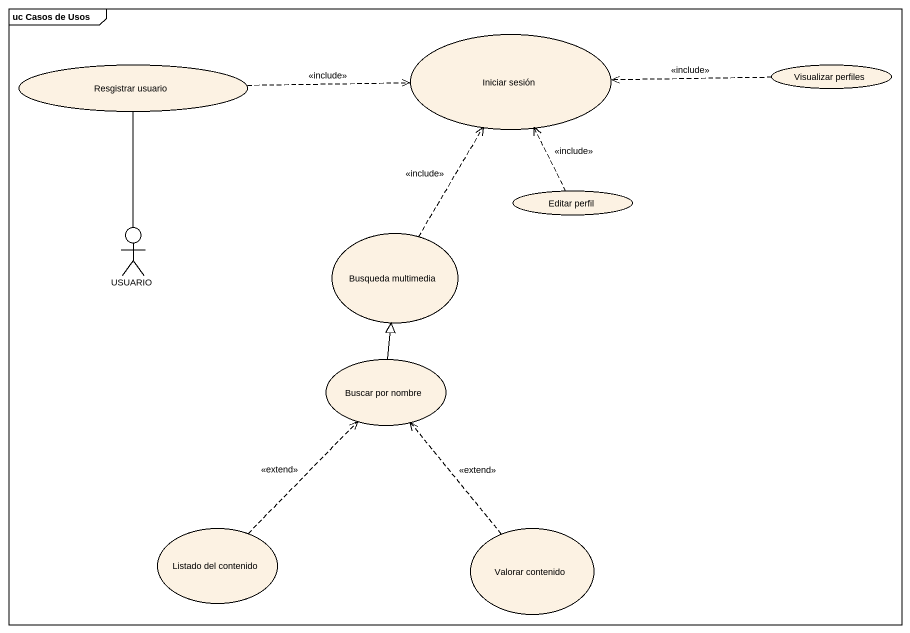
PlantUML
@startuml
mainframe uc Casos de Usos
usecase "Iniciar sesión" as Iniciar_sesión
usecase "Resgistrar usuario" as Resgistrar_usuario
usecase "Visualizar perfiles" as Visualizar_perfiles
usecase "Editar perfil" as Editar_perfil
actor USUARIO
usecase "Busqueda multimedia" as Busqueda_multimedia
usecase "Buscar por nombre" as Buscar_por_nombre
usecase "Listado del contenido" as Listado_del_contenido
usecase "Valorar contenido" as Valorar_contenido
Resgistrar_usuario .right.> Iniciar_sesión : <<include>>
Visualizar_perfiles .left.> Iniciar_sesión : <<include>>
Editar_perfil .up.> Iniciar_sesión : <<include>>
USUARIO -up- Resgistrar_usuario
Busqueda_multimedia .up.> Iniciar_sesión : <<include>>
Buscar_por_nombre -up-|> Busqueda_multimedia
Listado_del_contenido .up.> Buscar_por_nombre : <<extend>>
Valorar_contenido .up.> Buscar_por_nombre : <<extend>>
@enduml
